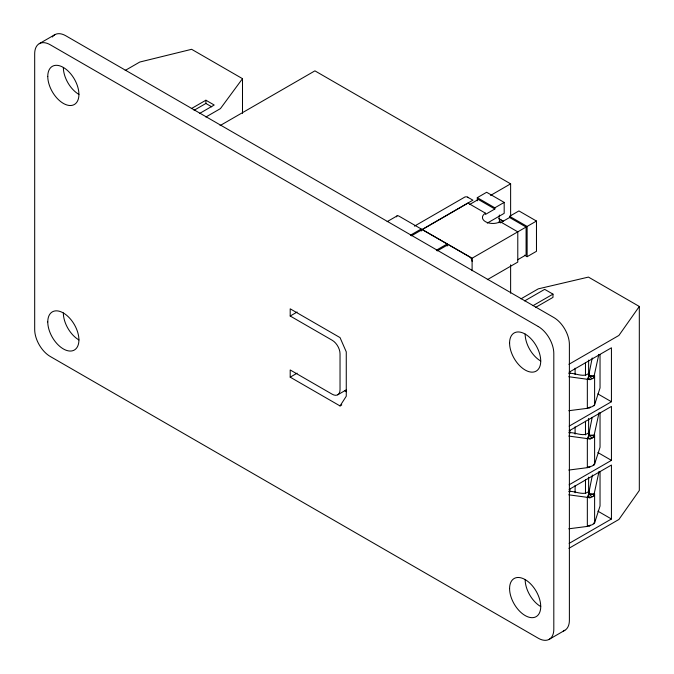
<?xml version="1.0" encoding="UTF-8"?>
<svg xmlns="http://www.w3.org/2000/svg" width="674" height="674" viewBox="0 0 674 674"><rect width="100%" height="100%" fill="white"/><g stroke="black" fill="none" stroke-linecap="round" stroke-linejoin="round"><path stroke-width="1.01" d="M499.148 216.742L499.375 215.031M568.805 373.345C574.863 372.503 584.922 378.771 589.514 372.368L587.896 379.454L592.21 357.945M568.763 376.732L590.062 379.639A7.363 5.156 -1.8 0 0 592.117 378.712A7.363 4.196 10.9 0 0 593.71 377.811L598.832 354.389M568.805 432.691C574.863 431.849 584.922 438.117 589.514 431.714L587.896 438.799L592.21 417.282M568.763 436.07L590.062 438.976A7.363 5.156 -1.8 0 0 592.117 438.058A7.363 4.196 10.9 0 0 593.71 437.148L599.034 412.732M588.073 496.654L592.412 475.035M588.621 497.606L590.062 497.724A7.363 5.156 -1.8 0 0 592.117 496.797A7.363 4.196 10.9 0 0 593.71 495.896L599.034 471.471M594.123 405.512L593.71 405.874L594.611 404.72L600.037 387.938L600.037 354.617M593.71 464.243L593.71 465.212L594.611 464.066L600.037 447.275L600.037 412.926M593.71 522.99L593.71 523.959L594.611 522.813L600.037 506.022L600.037 471.665M340.033 405.933L346.267 396.228L346.267 351.862L340.033 337.598L290.199 308.827L290.199 316.022L332.248 340.294A11.011 6.361 60 0 1 340.033 353.783L340.033 389.749A11.011 6.361 60 0 1 332.248 394.248L290.199 369.967L290.199 377.162L340.033 405.933L341.769 404.939M593.71 377.322L594.123 376.724M593.71 436.659L594.123 436.061M593.71 495.407L594.123 494.809M520.96 298.843L538.24 288.868L588.436 277.09L639.314 306.459L618.909 335.441L568.89 364.322M125.204 70.441L139.762 62.042L191.627 49.303L242.497 78.673L220.432 108.615L205.882 117.015M568.763 410.719L587.34 408.326L590.062 407.206A7.363 3.227 1.5 0 0 592.117 406.692A7.363 4.196 -10.9 0 0 593.71 405.386M568.763 470.064L587.34 467.672L590.062 466.551A7.363 3.227 1.5 0 0 592.117 466.037A7.363 4.196 -10.9 0 0 593.71 464.723L594.123 464.849M568.763 528.804L587.34 526.419L590.062 525.299A7.363 3.227 1.5 0 0 592.117 524.785A7.363 4.196 -10.9 0 0 593.71 523.471L594.123 523.597M498.575 222.69L499.586 221.097L499.03 217.601M39.252 43.684L54.821 34.694M191.34 108.624L205.899 100.224L214.206 105.018L199.647 113.426M194.07 110.292L205.899 103.459L211.712 106.821M220.078 125.6L314.91 70.854L510.622 183.842L510.622 216.438M387.137 221.645L397.07 215.916M414.443 226.144L465.094 196.901L466.972 196.825L472.921 200.17L421.191 230.036M410.39 235.234L421.225 228.983L421.225 231.047M477.293 200.801L477.293 197.667L486.636 192.275L504.186 202.402L504.186 213.338L487.277 223.102M411.435 235.833L467.95 203.068L485.499 213.195A10.422 6.015 0 0 0 485.499 221.704A10.422 6.015 0 0 0 500.234 221.704L517.784 231.839L517.784 262.093L487.327 279.676M469.837 204.374L478.329 199.47L494.842 208.999L494.842 207.803L477.293 197.667M490.562 195.426L510.622 183.842M290.199 316.022L297.124 312.02M494.842 207.803L504.186 202.402M494.842 208.999L485.499 214.391L485.499 213.195M436.348 250.222L447.182 243.971L447.182 246.035M437.182 250.939L448.218 244.569L469.508 256.853A3.673 2.123 60 0 1 472.103 261.352M517.598 259.802L526.091 254.898L526.091 227.045L509.586 217.508L509.586 216.312L518.929 210.92L536.47 221.047L536.47 251.301L527.127 256.693L524.498 255.176M500.234 222.909L509.586 217.508M447.182 243.971L422.269 229.581L472.103 258.209L526.091 227.045M509.586 216.312L527.127 226.439L536.47 221.047M290.199 377.162L297.124 373.169M337.758 394.787L346.411 389.799M524.667 300.899L544.676 289.348L552.983 294.142L552.983 297.377L535.704 307.352M532.974 305.693L552.983 294.142M569.142 372.208L611.436 347.792L611.436 401.738L569.142 426.153M569.142 430.829L611.436 406.414L611.436 460.359L569.142 484.783M569.142 489.45L611.436 465.035L611.436 518.988L569.142 543.404M568.89 548.341L618.909 519.469L639.314 490.487L639.314 306.459M549.251 639.306L564.82 630.316M589.177 407.955L590.062 407.206M589.177 467.301L590.062 466.551M589.177 526.049L590.062 525.299M589.177 379.218L590.062 379.167L590.062 379.639M589.177 438.563L590.062 438.513L590.062 438.976M589.177 497.311L590.062 497.252L590.062 497.724L568.763 494.817M587.896 407.778L590.062 407.677M587.896 467.124L590.062 467.023M588.621 525.83L590.062 525.771M592.126 378.712L588.621 375.89L593.71 375.763L593.71 377.811M592.126 438.058L588.621 435.236L593.71 435.109L593.71 437.148M592.126 496.797L588.621 493.983L593.71 493.857L593.71 495.896M588.621 375.89L593.71 376.547M588.621 435.236L593.71 435.893M568.805 491.43C574.863 490.596 584.922 496.856 589.514 490.453L587.896 496.797L590.062 497.252M588.621 493.983L593.71 494.632M587.896 378.712L590.062 379.167M587.896 438.049L590.062 438.513M498.811 218.629L503.284 221.215M499.544 219.168L503.099 221.224M421.225 228.983L398.907 216.093A3.673 2.123 60 0 0 396.396 216.868M597.889 393.919L611.436 401.738M597.889 452.54L611.436 460.359M597.889 511.17L611.436 518.988M344.734 390.667L346.546 391.712M467.689 197.153L468.405 197.65M594.611 375.443L594.611 404.72M594.611 434.789L594.611 464.066M594.611 493.536L594.611 522.813M588.621 360.11L588.621 374.685M588.621 418.411L588.621 434.031M588.621 477.158L588.621 492.77M587.34 379.117L587.34 408.326M587.34 438.462L587.34 467.672M587.34 497.21L587.34 526.419M585.479 362.62L585.479 375.216M585.479 421.25L585.479 434.89M585.479 479.871L585.479 493.511M575.099 368.173L575.099 374.466M575.099 426.794L575.099 434.14M575.099 485.415L575.099 492.761M569.901 371.534L569.901 373.607M569.901 430.164L569.901 433.272M569.901 488.785L569.901 491.894M527.127 226.439L527.127 256.693M510.622 264.806L510.622 293.198M472.103 258.209L472.103 270.729M242.497 78.673L242.497 113.358M205.899 100.224L205.899 103.459M563.296 630.982A22.023 12.713 60 0 0 569.387 620.232L569.387 344.49A22.023 12.713 60 0 0 553.809 317.513L65.833 35.789A22.023 12.713 60 0 0 52.353 36.994M540.733 606.566A22.023 12.713 60 0 1 525.156 579.589M78.917 94.411A22.023 12.713 60 0 1 63.348 67.434M78.917 339.94A22.023 12.713 60 0 1 63.348 312.963M540.733 361.037A22.023 12.713 60 0 1 525.156 334.06M538.24 326.511L50.264 44.779A22.023 12.713 60 0 0 34.686 53.768L34.686 329.51A22.023 12.713 60 0 0 50.264 356.487L538.24 638.211A22.023 12.713 60 0 0 553.809 629.221L553.809 353.479A22.023 12.713 60 0 0 538.24 326.511M509.586 343.049A22.023 12.713 60 0 0 532.94 372.115A22.023 12.713 60 0 0 532.94 340.968A22.023 12.713 60 0 0 509.586 343.049M47.77 321.953A22.023 12.713 60 0 0 71.132 351.019A22.023 12.713 60 0 0 71.132 319.872A22.023 12.713 60 0 0 47.77 321.953M47.77 76.432A22.023 12.713 60 0 0 71.132 105.489A22.023 12.713 60 0 0 71.132 74.342A22.023 12.713 60 0 0 47.77 76.432M509.586 588.579A22.023 12.713 60 0 0 532.94 617.645A22.023 12.713 60 0 0 532.94 586.498A22.023 12.713 60 0 0 509.586 588.579"/></g></svg>
